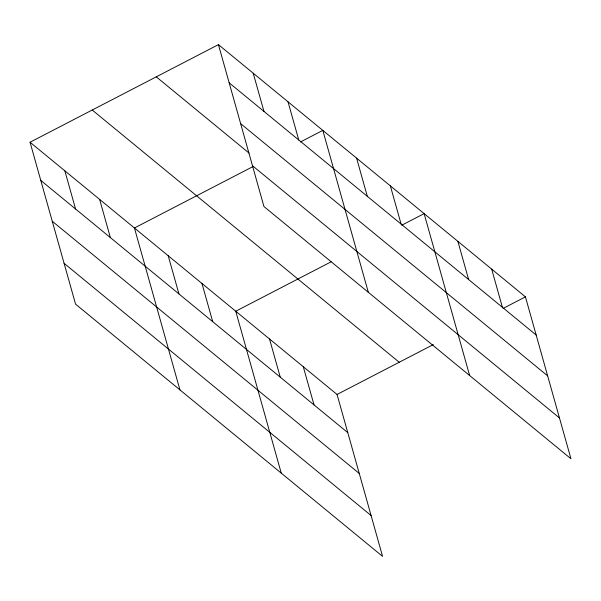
<?xml version="1.0" encoding="UTF-8"?>
<svg xmlns="http://www.w3.org/2000/svg" width="601" height="601" viewBox="0 0 601 601"><rect width="100%" height="100%" fill="white"/><g stroke="black" fill="none" stroke-linecap="round" stroke-linejoin="round"><path stroke-width="0.9" d="M30.05 142.234L337.056 394.466L382.567 556.368L75.561 304.136L30.05 142.234L218.433 44.632L525.439 296.864L570.95 458.766L263.944 206.534L218.433 44.632M253.164 166.477L134.436 227.989L179.939 389.899M300.432 141.986L322.812 130.387L368.323 292.296M331.181 261.781L235.742 311.228L281.253 473.137M401.746 225.217L424.126 213.625L469.636 375.535M337.056 394.466L433.329 344.583M503.06 308.456L525.439 296.864M229.169 82.818L536.175 335.05M240.64 123.648L547.654 375.88M156.268 76.838L249.047 153.067M252.465 165.711L559.471 417.943M92.216 110.021L399.222 362.253M40.785 180.42L347.791 432.652M52.257 221.251L359.27 473.475M64.082 263.313L371.095 515.545M491.671 269.113L502.406 307.306M457.894 241.369L468.63 279.563M390.357 185.882L401.092 224.068M356.588 158.131L367.316 196.324M288.022 101.802L298.757 139.988M253.224 73.217L263.959 111.403M303.287 366.715L314.022 404.909M269.518 338.972L280.254 377.158M201.974 283.484L212.709 321.67M168.205 255.733L178.94 293.927M99.638 199.404L110.374 237.59M64.848 170.819L75.576 209.005"/></g></svg>
